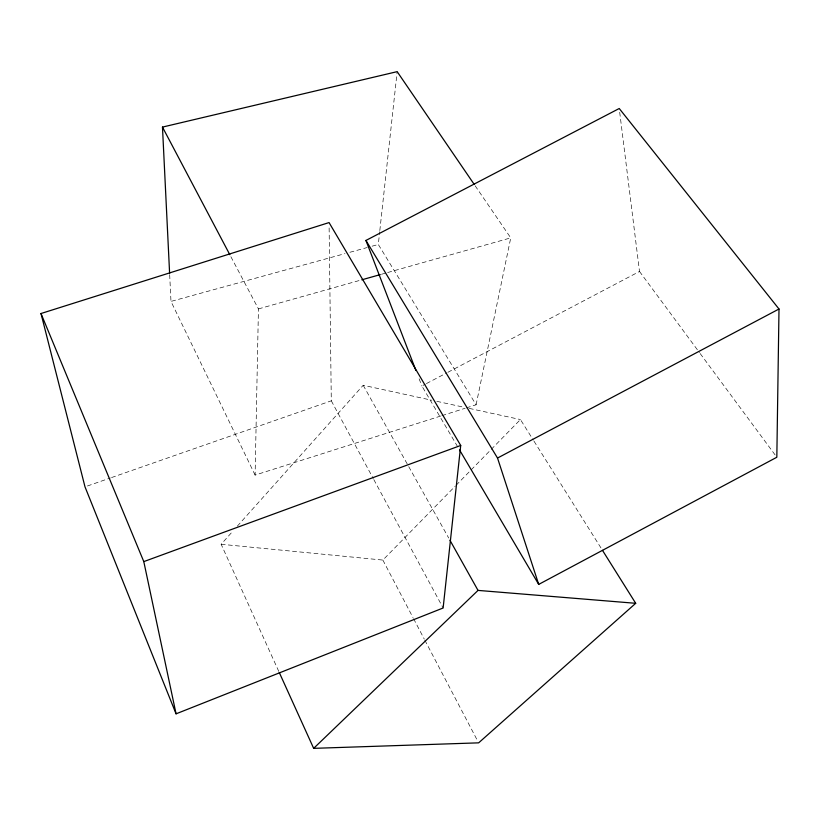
<?xml version="1.0" encoding="UTF-8"?>
<svg xmlns="http://www.w3.org/2000/svg" width="820" height="820" viewBox="0 0 820 820"><rect width="100%" height="100%" fill="white"/><g stroke="black" fill="none" stroke-linecap="round" stroke-linejoin="round"><path stroke-width="0.61" stroke-dasharray="4.1 3.07" d="M440.688 416.047L255.112 475.087L258.433 308.914L229.825 254.702M466.324 407.888L476.092 404.783L378.307 244.483L379.691 231.783M379.824 230.512L397.167 71.647M476.092 404.783L510.747 237.882L474.8 185.279M278.769 671.375L221.144 544.265L233.054 530.94M237.308 526.173L363.198 385.277L431.832 400.242M221.144 544.265L382.858 560.07L455.223 486.157M456.115 485.245L520.433 419.553L533.318 440.094M457.58 446.613L421.88 385.974L425.272 384.19M426.41 383.586L446.808 372.854M447.945 372.26L639.508 271.461L619.705 112.299M87.412 485.993L110.351 477.978M111.551 477.558L331.3 400.816L329.107 226.402M441.908 415.658L465.104 408.278M258.433 308.914L360.595 280.153M381.515 274.259L386.435 272.875M387.665 272.527L510.747 237.882M255.112 475.087L170.98 301.411L344.984 253.636M349.925 252.283L367.196 247.537M372.136 246.184L378.307 244.483M436.824 401.328L464.274 407.314M469.265 408.401L520.433 419.553M639.508 271.461L699.439 352.549M700.198 353.584L776.068 456.217M533.994 441.17L601.121 548.18M363.198 385.277L408.124 465.545M408.749 466.662L448.694 538.002M331.3 400.816L373.243 478.511M373.848 479.638L443.128 607.989M382.858 560.07L413.013 617.614M413.608 618.741L424.247 639.047M424.842 640.174L477.455 740.593M419.122 378.819L421.88 385.974M169.678 274.69L170.98 301.411"/><path stroke-width="1.23" d="M415.914 370.466L365.935 240.445L619.233 108.506L779 309.007L776.827 457.252L538.709 584.404L459.528 449.913M460.707 445.475L443.128 607.989L176.064 713.83L84.993 486.834L41 313.517L329.056 222.579L460.707 445.475L143.797 561.608L176.064 713.83M279.292 672.543L313.66 748.352L478.029 590.4L635.705 603.305L602.474 550.343M635.705 603.305L478.644 742.848L313.66 748.352M538.709 584.404L497.525 458.052L779 309.007M361.825 279.805L380.285 274.608M169.617 273.419L162.473 127.09L397.167 71.647L474.083 184.223M365.935 240.445L497.525 458.052M449.944 540.236L478.029 590.4M162.473 127.09L229.825 254.702M41 313.517L143.797 561.608"/></g></svg>
